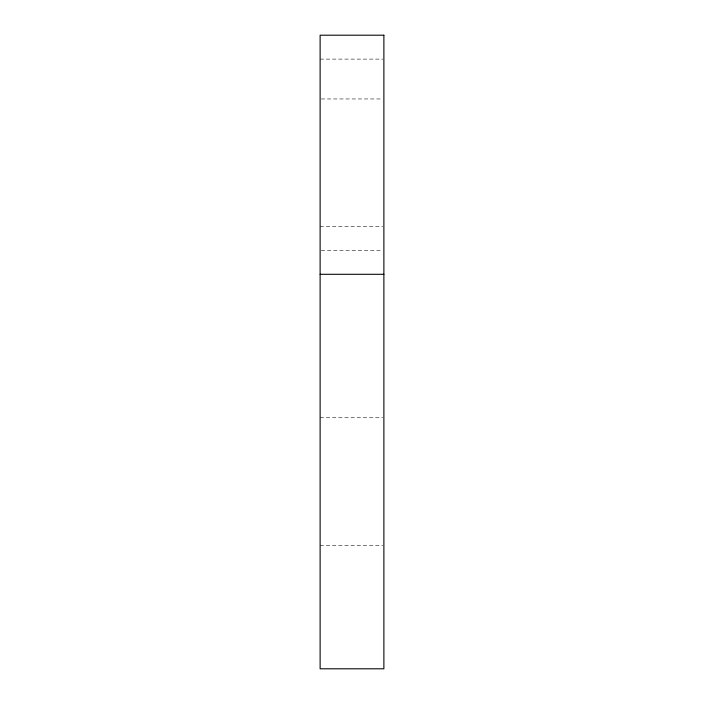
<?xml version="1.0" encoding="UTF-8"?>
<svg xmlns="http://www.w3.org/2000/svg" width="704" height="704" viewBox="0 0 704 704"><rect width="100%" height="100%" fill="white"/><g stroke="black" fill="none" stroke-linecap="round" stroke-linejoin="round"><path stroke-width="0.53" stroke-dasharray="3.52 2.64" d="M320.118 59.11L382.782 59.11M321.218 98.956L382.782 98.956M320.118 226.477L382.782 226.477M321.218 250.536L382.782 250.536M320.118 417.754L382.782 417.754M320.118 545.266L382.782 545.266"/><path stroke-width="1.06" d="M320.118 274.296L383.882 274.296M383.882 35.2L320.118 35.2L320.118 668.8L383.882 668.8L383.882 35.2"/></g></svg>
